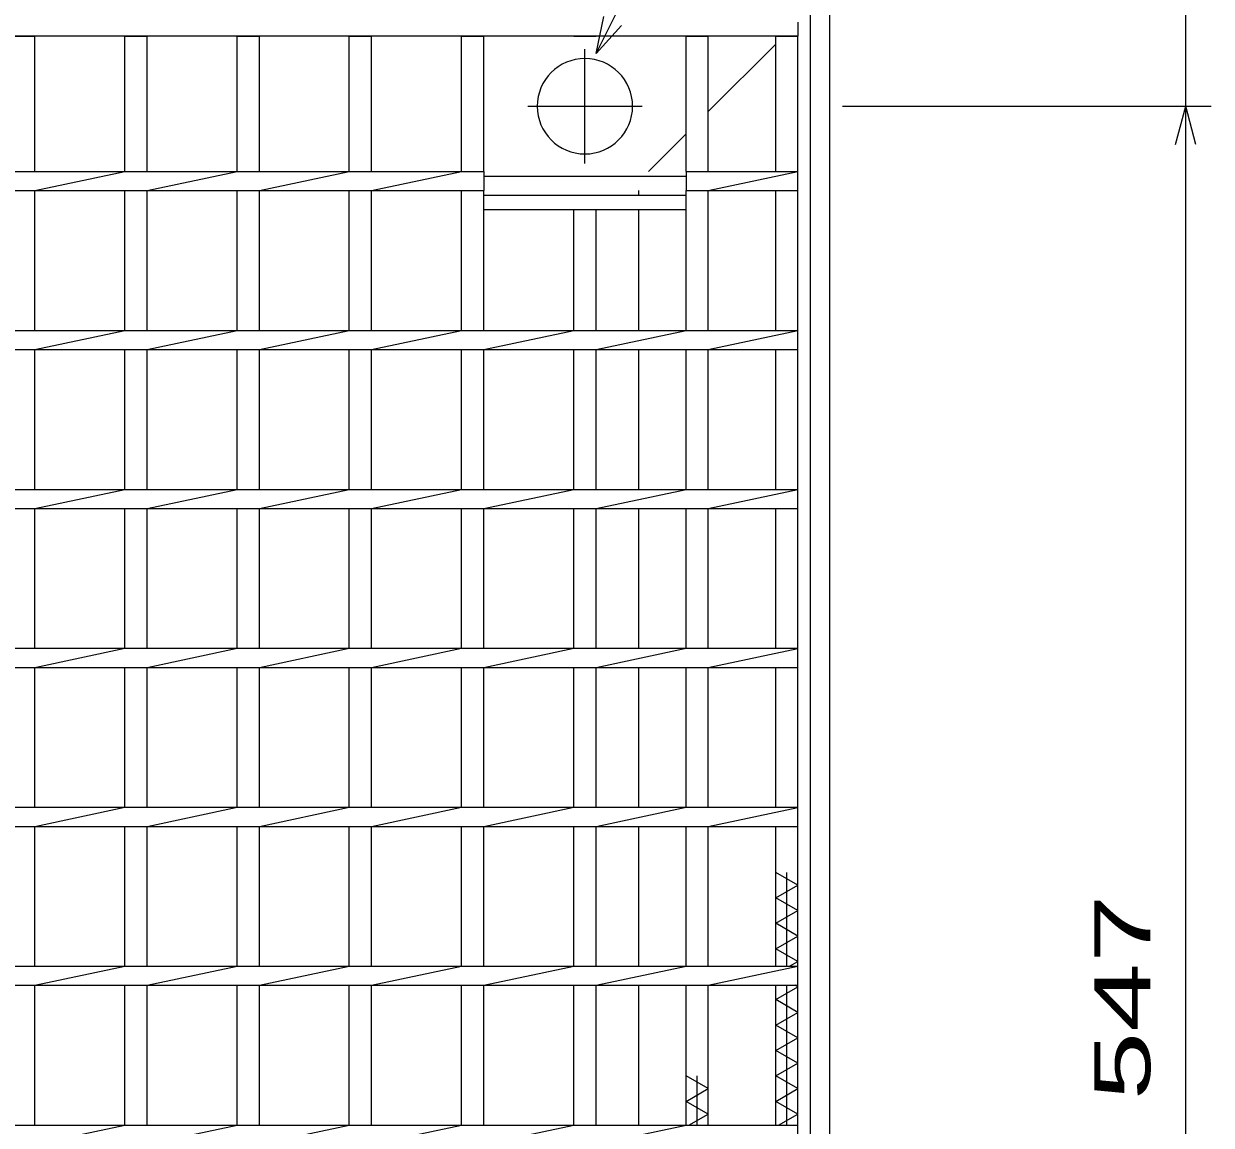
# Model space of a CAD drawing. Units: millimetres, scale not verified. Extents: x -1456 to 1385, y -1026 to 843.
# Drawn here: x -623.5 to -250, y 71.5 to 417.9 of the extents above; entities that cross this region are included whole.
import ezdxf
from ezdxf.enums import TextEntityAlignment as Align

# ---------------------------------------------------------------- set-up
doc = ezdxf.new("R2010")
doc.units = ezdxf.units.MM
doc.header["$LTSCALE"] = 8
doc.linetypes.add('CHAIN', pattern=[18.5, 12, -1.5, 3.5, -1.5])
doc.linetypes.add('DASHED', pattern=[7.5, 6, -1.5])
for name, color, linetype, lineweight in [('16', 3, 'Continuous', 25), ('19', 6, 'Continuous', 25), ('22', 4, 'Continuous', 25)]:
    doc.layers.add(name, color=color, linetype=linetype, lineweight=lineweight)
doc.styles.add('ベクトル', font='')
doc.styles.get('ベクトル').set_extended_font_data('ベクトル')

msp = doc.modelspace()

# ---------------------------------------------------------------- linework, layer by layer
at = {"layer": '16'}
for p, q in [((-380, 418.5), (-380, 414)), ((-380, 414), (-980, 414)), ((-627, 414), (-620, 414)), ((-620, 371.5), (-620, 414)), ((-591.7, 371.5), (-591.7, 414)), ((-591.7, 414), (-584.7, 414)), ((-584.7, 371.5), (-584.7, 414)), ((-556.4, 371.5), (-556.4, 414)), ((-556.4, 414), (-549.4, 414)), ((-549.4, 371.5), (-549.4, 414)), ((-521.1, 371.5), (-521.1, 414)), ((-521.1, 414), (-514.1, 414)), ((-514.1, 371.5), (-514.1, 414)), ((-485.8, 371.5), (-485.8, 414)), ((-485.8, 414), (-478.8, 414)), ((-478.8, 371.5), (-478.8, 414)), ((-450.5, 414), (-443.5, 414)), ((-415.2, 371.5), (-415.2, 414)), ((-415.2, 414), (-408.2, 414)), ((-408.2, 371.5), (-408.2, 414)), ((-387, 371.5), (-387, 414)), ((-387, 414), (-380, 414)), ((-380, -177), (-380, 414)), ((-874.1, 371.5), (-478.8, 371.5)), ((-620, 365.5), (-591.7, 371.5)), ((-584.7, 365.5), (-556.4, 371.5)), ((-549.4, 365.5), (-521.1, 371.5)), ((-514.1, 365.5), (-485.8, 371.5)), ((-478.8, 371.5), (-478.8, 365.5)), ((-478.8, 370), (-415.2, 370)), ((-415.2, 371.5), (-380, 371.5)), ((-415.2, 371.5), (-415.2, 365.5)), ((-408.2, 365.5), (-380, 371.479)), ((-380, 365.5), (-380, 371.5)), ((-874.1, 365.5), (-478.8, 365.5)), ((-620, 321.5), (-620, 365.5)), ((-591.7, 321.5), (-591.7, 365.5)), ((-584.7, 321.5), (-584.7, 365.5)), ((-556.4, 321.5), (-556.4, 365.5)), ((-549.4, 321.5), (-549.4, 365.5)), ((-521.1, 321.5), (-521.1, 365.5)), ((-514.1, 321.5), (-514.1, 365.5)), ((-485.8, 321.5), (-485.8, 365.5)), ((-478.8, 321.5), (-478.8, 365.5)), ((-478.8, 364), (-415.2, 364)), ((-478.8, 359.5), (-478.8, 364)), ((-415.2, 365.5), (-380, 365.5)), ((-415.2, 321.5), (-415.2, 365.5)), ((-415.2, 359.5), (-415.2, 364)), ((-408.2, 321.5), (-408.2, 365.5)), ((-387, 321.5), (-387, 365.5)), ((-478.8, 359.5), (-415.2, 359.5)), ((-450.5, 321.5), (-450.5, 359.5)), ((-443.5, 321.5), (-443.5, 359.5)), ((-980, 321.5), (-380, 321.5)), ((-620, 315.5), (-591.7, 321.5)), ((-584.7, 315.5), (-556.4, 321.5)), ((-549.4, 315.5), (-521.1, 321.5)), ((-514.1, 315.5), (-485.8, 321.5)), ((-478.8, 315.5), (-450.5, 321.5)), ((-443.5, 315.5), (-415.2, 321.5)), ((-408.2, 315.5), (-380, 321.479)), ((-380, 315.5), (-380, 321.5)), ((-980, 315.5), (-380, 315.5)), ((-620, 271.5), (-620, 315.5)), ((-591.7, 271.5), (-591.7, 315.5)), ((-584.7, 271.5), (-584.7, 315.5)), ((-556.4, 271.5), (-556.4, 315.5)), ((-549.4, 271.5), (-549.4, 315.5)), ((-521.1, 271.5), (-521.1, 315.5)), ((-514.1, 271.5), (-514.1, 315.5)), ((-485.8, 271.5), (-485.8, 315.5)), ((-478.8, 271.5), (-478.8, 315.5)), ((-450.5, 271.5), (-450.5, 315.5)), ((-443.5, 271.5), (-443.5, 315.5)), ((-415.2, 271.5), (-415.2, 315.5)), ((-408.2, 271.5), (-408.2, 315.5)), ((-387, 271.5), (-387, 315.5)), ((-980, 271.5), (-380, 271.5)), ((-620, 265.5), (-591.7, 271.5)), ((-584.7, 265.5), (-556.4, 271.5)), ((-549.4, 265.5), (-521.1, 271.5)), ((-514.1, 265.5), (-485.8, 271.5)), ((-478.8, 265.5), (-450.5, 271.5)), ((-443.5, 265.5), (-415.2, 271.5)), ((-408.2, 265.5), (-380, 271.479)), ((-380, 265.5), (-380, 271.5)), ((-980, 265.5), (-380, 265.5)), ((-620, 221.5), (-620, 265.5)), ((-591.7, 221.5), (-591.7, 265.5)), ((-584.7, 221.5), (-584.7, 265.5)), ((-556.4, 221.5), (-556.4, 265.5)), ((-549.4, 221.5), (-549.4, 265.5)), ((-521.1, 221.5), (-521.1, 265.5)), ((-514.1, 221.5), (-514.1, 265.5)), ((-485.8, 221.5), (-485.8, 265.5)), ((-478.8, 221.5), (-478.8, 265.5)), ((-450.5, 221.5), (-450.5, 265.5)), ((-443.5, 221.5), (-443.5, 265.5)), ((-415.2, 221.5), (-415.2, 265.5)), ((-408.2, 221.5), (-408.2, 265.5)), ((-387, 221.5), (-387, 265.5)), ((-980, 221.5), (-380, 221.5)), ((-620, 215.5), (-591.7, 221.5)), ((-584.7, 215.5), (-556.4, 221.5)), ((-549.4, 215.5), (-521.1, 221.5)), ((-514.1, 215.5), (-485.8, 221.5)), ((-478.8, 215.5), (-450.5, 221.5)), ((-443.5, 215.5), (-415.2, 221.5)), ((-408.2, 215.5), (-380, 221.479)), ((-380, 215.5), (-380, 221.5)), ((-980, 215.5), (-380, 215.5)), ((-620, 171.5), (-620, 215.5)), ((-591.7, 171.5), (-591.7, 215.5)), ((-584.7, 171.5), (-584.7, 215.5)), ((-556.4, 171.5), (-556.4, 215.5)), ((-549.4, 171.5), (-549.4, 215.5)), ((-521.1, 171.5), (-521.1, 215.5)), ((-514.1, 171.5), (-514.1, 215.5)), ((-485.8, 171.5), (-485.8, 215.5)), ((-478.8, 171.5), (-478.8, 215.5)), ((-450.5, 171.5), (-450.5, 215.5)), ((-443.5, 171.5), (-443.5, 215.5)), ((-415.2, 171.5), (-415.2, 215.5)), ((-408.2, 171.5), (-408.2, 215.5)), ((-387, 171.5), (-387, 215.5)), ((-980, 171.5), (-380, 171.5)), ((-620, 165.5), (-591.7, 171.5)), ((-584.7, 165.5), (-556.4, 171.5)), ((-549.4, 165.5), (-521.1, 171.5)), ((-514.1, 165.5), (-485.8, 171.5)), ((-478.8, 165.5), (-450.5, 171.5)), ((-443.5, 165.5), (-415.2, 171.5)), ((-408.2, 165.5), (-380, 171.479)), ((-380, 165.5), (-380, 171.5)), ((-980, 165.5), (-380, 165.5)), ((-620, 121.5), (-620, 165.5)), ((-591.7, 121.5), (-591.7, 165.5)), ((-584.7, 121.5), (-584.7, 165.5)), ((-556.4, 121.5), (-556.4, 165.5)), ((-549.4, 121.5), (-549.4, 165.5)), ((-521.1, 121.5), (-521.1, 165.5)), ((-514.1, 121.5), (-514.1, 165.5)), ((-485.8, 121.5), (-485.8, 165.5)), ((-478.8, 121.5), (-478.8, 165.5)), ((-450.5, 121.5), (-450.5, 165.5)), ((-443.5, 121.5), (-443.5, 165.5)), ((-415.2, 121.5), (-415.2, 165.5)), ((-408.2, 121.5), (-408.2, 165.5)), ((-387, 121.5), (-387, 165.5)), ((-380, 147), (-387, 151)), ((-383.5, 121.5), (-383.5, 151)), ((-387, 143), (-380, 147)), ((-380, 139), (-387, 143)), ((-387, 135), (-380, 139)), ((-380, 131), (-387, 135)), ((-387, 127), (-380, 131)), ((-380, 123), (-387, 127)), ((-980, 121.5), (-380, 121.5)), ((-620, 115.5), (-591.7, 121.5)), ((-584.7, 115.5), (-556.4, 121.5)), ((-549.4, 115.5), (-521.1, 121.5)), ((-514.1, 115.5), (-485.8, 121.5)), ((-478.8, 115.5), (-450.5, 121.5)), ((-443.5, 115.5), (-415.2, 121.5)), ((-408.2, 115.5), (-380, 121.479)), ((-382.625, 121.5), (-380, 123)), ((-380, 115.5), (-380, 121.5)), ((-980, 115.5), (-380, 115.5)), ((-620, 71.5), (-620, 115.5)), ((-591.7, 71.5), (-591.7, 115.5)), ((-584.7, 71.5), (-584.7, 115.5)), ((-556.4, 71.5), (-556.4, 115.5)), ((-549.4, 71.5), (-549.4, 115.5)), ((-521.1, 71.5), (-521.1, 115.5)), ((-514.1, 71.5), (-514.1, 115.5)), ((-485.8, 71.5), (-485.8, 115.5)), ((-478.8, 71.5), (-478.8, 115.5)), ((-450.5, 71.5), (-450.5, 115.5)), ((-443.5, 71.5), (-443.5, 115.5)), ((-415.2, 71.5), (-415.2, 115.5)), ((-408.2, 71.5), (-408.2, 115.5)), ((-387, 71.5), (-387, 115.5)), ((-387, 111), (-380, 115)), ((-383.5, 71.5), (-383.5, 115.5)), ((-380, 115), (-380.875, 115.5)), ((-380, 107), (-387, 111)), ((-387, 103), (-380, 107)), ((-380, 99), (-387, 103)), ((-387, 95), (-380, 99)), ((-380, 91), (-387, 95)), ((-387, 87), (-380, 91)), ((-408.2, 83), (-415.2, 87)), ((-411.7, 71.5), (-411.7, 87)), ((-380, 83), (-387, 87)), ((-415.2, 79), (-408.2, 83)), ((-387, 79), (-380, 83)), ((-408.2, 75), (-415.2, 79)), ((-380, 75), (-387, 79)), ((-414.325, 71.5), (-408.2, 75)), ((-386.125, 71.5), (-380, 75)), ((-980, 71.5), (-380, 71.5)), ((-620, 65.5), (-591.7, 71.5)), ((-584.7, 65.5), (-556.4, 71.5)), ((-549.4, 65.5), (-521.1, 71.5)), ((-514.1, 65.5), (-485.8, 71.5)), ((-478.8, 65.5), (-450.5, 71.5)), ((-443.5, 65.5), (-415.2, 71.5)), ((-380, 65.5), (-380, 71.5))]:
    msp.add_line(p, q, dxfattribs=at)
at = {"layer": '16', "linetype": 'CHAIN'}
for p, q in [((-447, 374), (-447, 410)), ((-465, 392), (-429, 392))]:
    msp.add_line(p, q, dxfattribs=at)
at = {"layer": '16'}
for start, end in [(90, 270), (270, 90)]:
    msp.add_arc((-447, 392), 15, start, end, dxfattribs=at)
at = {"layer": '19'}
for p, q in [((-370, -191.5), (-370, 428.5)), ((-376, -185.5), (-376, 422.5)), ((-430, 321.5), (-430, 359.5)), ((-430, 271.5), (-430, 315.5)), ((-430, 221.5), (-430, 265.5)), ((-430, 171.5), (-430, 215.5)), ((-430, 121.5), (-430, 165.5)), ((-430, 71.5), (-430, 115.5))]:
    msp.add_line(p, q, dxfattribs=at)
at = {"layer": '19', "linetype": 'DASHED'}
for p, q in [((-408.2, 390.3), (-387, 411.5)), ((-427, 371.5), (-415.2, 383.3)), ((-430, 364), (-430, 365.5))]:
    msp.add_line(p, q, dxfattribs=at)
at = {"layer": '22'}
for p, q in [((-443.5, 408.6), (-379.5, 536.6)), ((-258, 392), (-258, 428.5)), ((-443.5, 408.6), (-441.1, 420.28)), ((-443.5, 408.6), (-435.5, 417.4)), ((-366, 392), (-250, 392)), ((-261.2, 380), (-258, 392)), ((-254.8, 380), (-258, 392)), ((-258, -155), (-258, 392))]:
    msp.add_line(p, q, dxfattribs=at)

# ---------------------------------------------------------------- texts
at = {"layer": '22', "color": 2, "style": 'ベクトル', "width": 1.65}
msp.add_text(' 547 ', height=17.6, rotation=90, dxfattribs=at).set_placement((-278, 68.5), align=Align.MIDDLE_LEFT)

doc.saveas('drawing.dxf')
